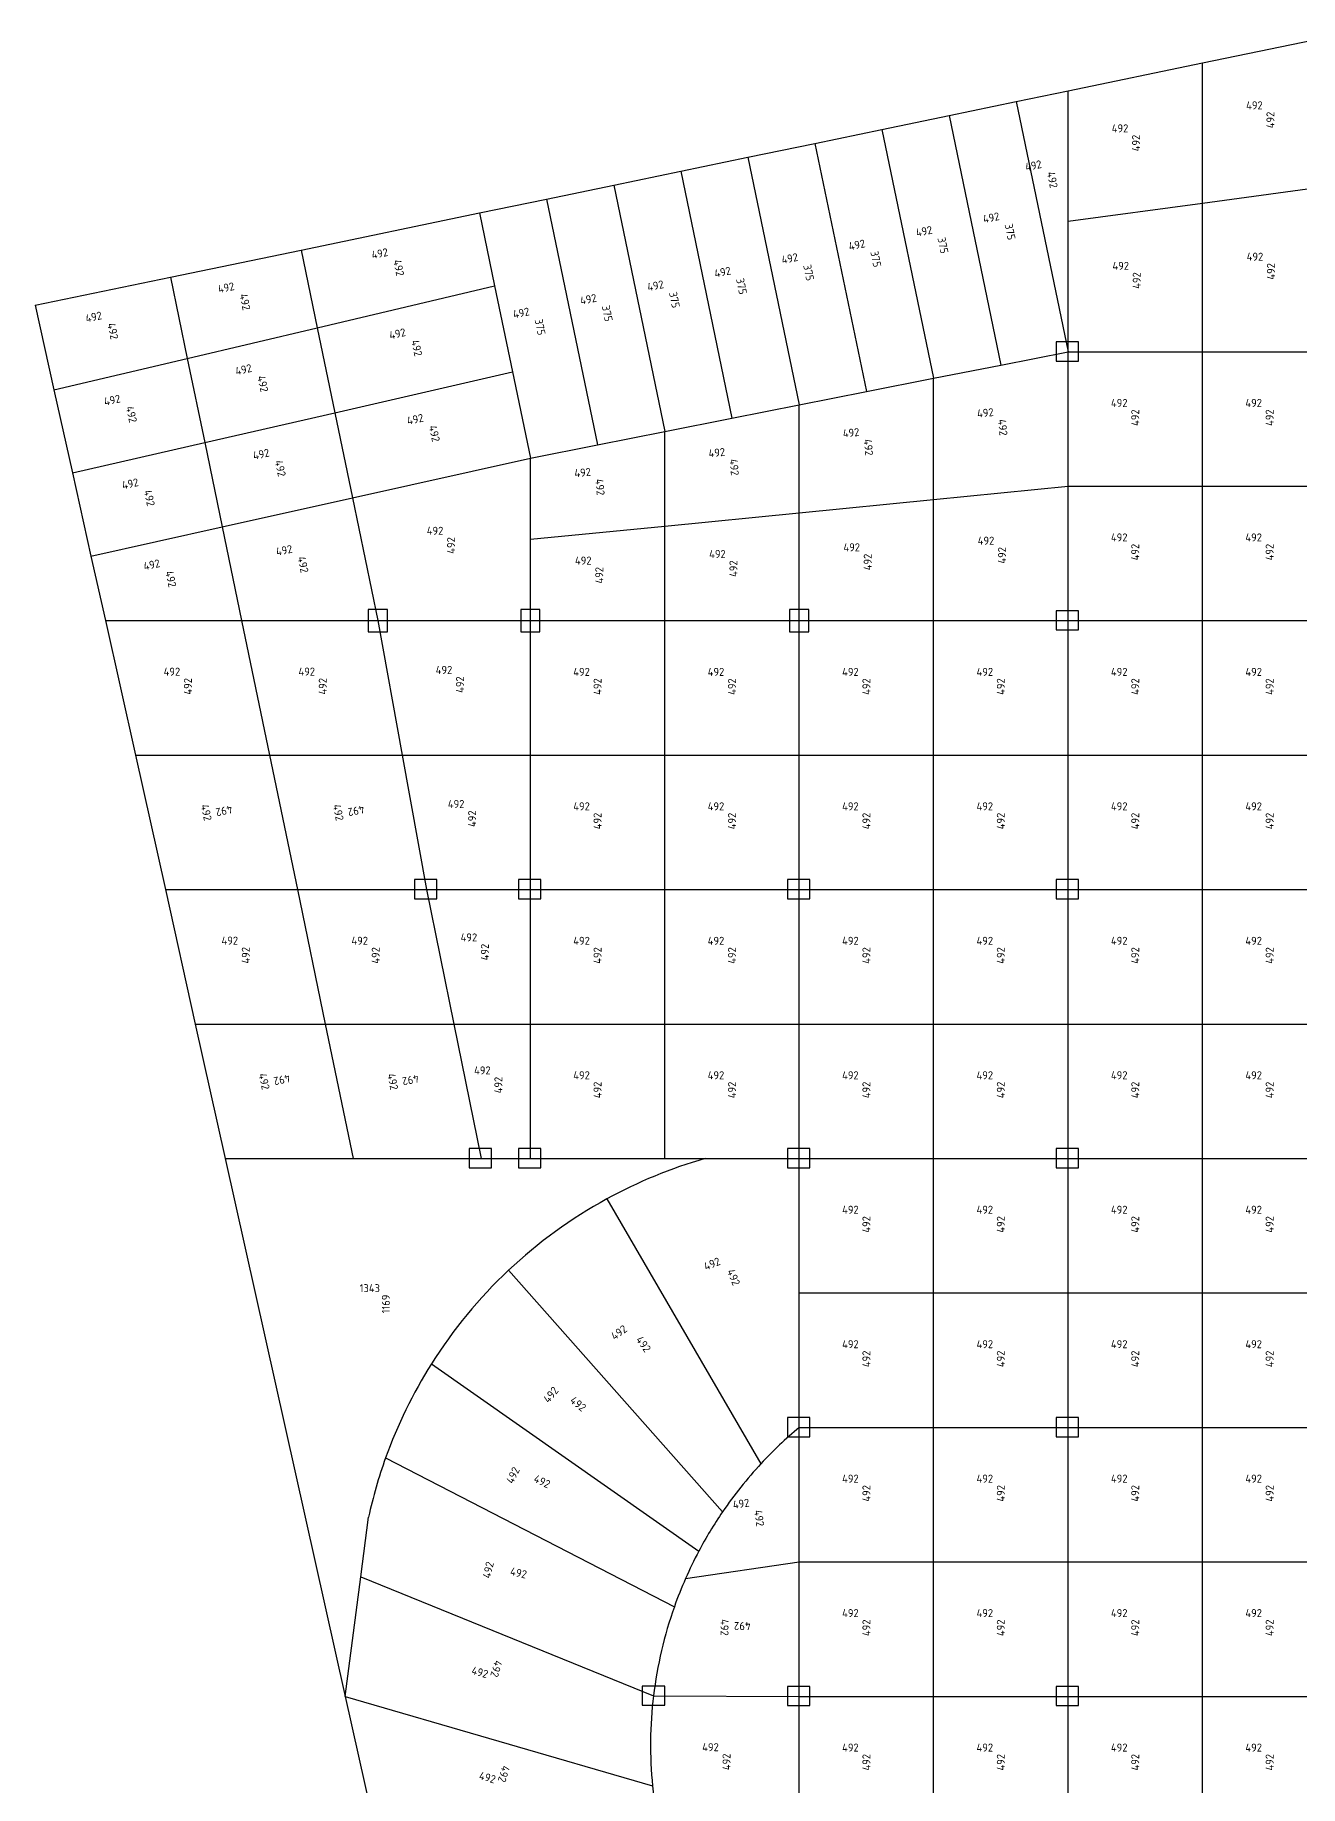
# Model space of a CAD drawing. Header units: millimetres. Extents: x -245177 to 1112891, y -1092030 to 122567.
# Drawn here: x 818110 to 857635, y 16233 to 70925 of the extents above; entities that cross this region are included whole.
import ezdxf
from ezdxf.enums import TextEntityAlignment as Align

# ---------------------------------------------------------------- set-up
doc = ezdxf.new("R2010")
doc.units = ezdxf.units.MM
doc.header["$MEASUREMENT"] = 0
for name, color, linetype in [('12', 2, 'Continuous'), ('dsg', 7, 'Continuous'), ('jiantu', 134, 'Continuous')]:
    doc.layers.add(name, color=color, linetype=linetype)
doc.styles.add('TrueTypeFont', font='yjkeng.shx', dxfattribs={"bigfont": 'yjkchn.shx'})

msp = doc.modelspace()

# ---------------------------------------------------------------- linework, layer by layer
at = {"layer": 'jiantu', "color": 94}
for p, q in [((854587, 70054), (858787, 70925)), ((850387, 69182), (854587, 70054)), ((848766, 68846), (850387, 69182)), ((844574, 67976), (846670, 68411)), ((846670, 68411), (848766, 68846)), ((842479, 67541), (844574, 67976)), ((840383, 67107), (842479, 67541)), ((838287, 66672), (840383, 67107)), ((834095, 65802), (836191, 66237)), ((836191, 66237), (838287, 66672)), ((831999, 65367), (834095, 65802)), ((826421, 64210), (831999, 65367)), ((822339, 63363), (826421, 64210)), ((818110, 62485), (822339, 63363)), ((818110, 62485), (818700, 59840)), ((848287, 60618), (850387, 61033)), ((844087, 59788), (846187, 60203)), ((846187, 60203), (848287, 60618)), ((818700, 59840), (819279, 57245)), ((841987, 59373), (844087, 59788)), ((839887, 58958), (841987, 59373)), ((835687, 58127), (837787, 58542)), ((837787, 58542), (839887, 58958)), ((833587, 57712), (835687, 58127)), ((819279, 57245), (819858, 54649)), ((819858, 54649), (820308, 52633)), ((820308, 52633), (821245, 48433)), ((821245, 48433), (822182, 44233)), ((822182, 44233), (823119, 40033)), ((823119, 40033), (824056, 35833)), ((824056, 35833), (827804, 19033)), ((839046, 35833), (841987, 35833)), ((828289, 22766), (828532, 24633)), ((827804, 19033), (828289, 22766)), ((827804, 19033), (828636, 15300))]:
    msp.add_line(p, q, dxfattribs=at)
at = {"layer": 'jiantu'}
for p, q in [((854587, 65678), (854587, 70054)), ((850387, 65108), (850387, 69182)), ((846670, 68411), (848287, 60618)), ((848766, 68846), (850387, 61033)), ((844574, 67976), (846187, 60203)), ((842479, 67541), (844087, 59788)), ((840383, 67107), (841987, 59373)), ((836191, 66237), (837787, 58542)), ((838287, 66672), (839887, 58958)), ((854587, 65678), (858787, 66248)), ((834095, 65802), (835687, 58127)), ((850387, 65108), (854587, 65678)), ((854587, 61033), (854587, 65678)), ((831999, 65367), (832471, 63091)), ((850387, 61033), (850387, 65108)), ((826421, 64210), (826924, 61782)), ((822339, 63363), (822866, 60824)), ((826924, 61782), (832471, 63091)), ((832471, 63091), (833029, 60402)), ((822866, 60824), (826924, 61782)), ((826924, 61782), (827475, 59127)), ((818700, 59840), (822866, 60824)), ((822866, 60824), (823411, 58194)), ((850387, 61033), (854587, 61033)), ((850387, 56833), (850387, 61033)), ((854587, 61033), (858787, 61033)), ((854587, 56833), (854587, 61033)), ((827475, 59127), (833029, 60402)), ((833029, 60402), (833587, 57712)), ((846187, 56418), (846187, 60203)), ((823411, 58194), (827475, 59127)), ((827475, 59127), (828026, 56472)), ((841987, 56003), (841987, 59373)), ((837787, 55588), (837787, 58542)), ((819279, 57245), (823411, 58194)), ((823411, 58194), (823957, 55564)), ((828026, 56472), (833587, 57712)), ((833587, 55173), (833587, 57712)), ((823957, 55564), (828026, 56472)), ((828026, 56472), (828823, 52633)), ((841987, 56003), (846187, 56418)), ((846187, 56418), (850387, 56833)), ((846187, 52633), (846187, 56418)), ((850387, 52633), (850387, 56833)), ((850387, 56833), (854587, 56833)), ((854587, 56833), (858787, 56833)), ((854587, 52633), (854587, 56833)), ((837787, 55588), (841987, 56003)), ((841987, 52633), (841987, 56003)), ((819858, 54649), (823957, 55564)), ((823957, 55564), (824565, 52633)), ((833587, 55173), (837787, 55588)), ((837787, 52633), (837787, 55588)), ((833587, 52633), (833587, 55173)), ((820308, 52633), (824565, 52633)), ((824565, 52633), (828823, 52633)), ((824565, 52633), (825437, 48433)), ((828823, 52633), (833587, 52633)), ((828823, 52633), (829581, 48433)), ((833587, 52633), (837787, 52633)), ((833587, 48433), (833587, 52633)), ((837787, 52633), (841987, 52633)), ((837787, 48433), (837787, 52633)), ((841987, 52633), (846187, 52633)), ((841987, 48433), (841987, 52633)), ((846187, 52633), (850387, 52633)), ((846187, 48433), (846187, 52633)), ((850387, 52633), (854587, 52633)), ((850387, 48433), (850387, 52633)), ((854587, 52633), (858787, 52633)), ((854587, 48433), (854587, 52633)), ((821245, 48433), (825437, 48433)), ((825437, 48433), (829581, 48433)), ((825437, 48433), (826308, 44233)), ((829581, 48433), (830340, 44233)), ((829581, 48433), (833587, 48433)), ((833587, 44233), (833587, 48433)), ((833587, 48433), (837787, 48433)), ((837787, 48433), (841987, 48433)), ((837787, 44233), (837787, 48433)), ((841987, 44233), (841987, 48433)), ((841987, 48433), (846187, 48433)), ((846187, 44233), (846187, 48433)), ((846187, 48433), (850387, 48433)), ((850387, 44233), (850387, 48433)), ((850387, 48433), (854587, 48433)), ((854587, 44233), (854587, 48433)), ((854587, 48433), (858787, 48433)), ((822182, 44233), (826308, 44233)), ((826308, 44233), (830340, 44233)), ((826308, 44233), (827180, 40033)), ((830340, 44233), (833587, 44233)), ((830340, 44233), (831193, 40033)), ((833587, 44233), (837787, 44233)), ((833587, 40033), (833587, 44233)), ((837787, 44233), (841987, 44233)), ((837787, 40033), (837787, 44233)), ((841987, 44233), (846187, 44233)), ((841987, 40033), (841987, 44233)), ((846187, 44233), (850387, 44233)), ((846187, 40033), (846187, 44233)), ((850387, 44233), (854587, 44233)), ((850387, 40033), (850387, 44233)), ((854587, 44233), (858787, 44233)), ((854587, 40033), (854587, 44233)), ((823119, 40033), (827180, 40033)), ((827180, 40033), (831193, 40033)), ((827180, 40033), (828051, 35834)), ((831193, 40033), (832046, 35835)), ((831193, 40033), (833587, 40033)), ((833587, 35833), (833587, 40033)), ((833587, 40033), (837787, 40033)), ((837787, 40033), (841987, 40033)), ((837787, 35833), (837787, 40033)), ((841987, 35833), (841987, 40033)), ((841987, 40033), (846187, 40033)), ((846187, 35833), (846187, 40033)), ((846187, 40033), (850387, 40033)), ((850387, 35833), (850387, 40033)), ((850387, 40033), (854587, 40033)), ((854587, 35833), (854587, 40033)), ((854587, 40033), (858787, 40033)), ((824056, 35833), (828051, 35834)), ((828051, 35834), (832046, 35835)), ((832046, 35835), (833587, 35833)), ((833587, 35833), (837787, 35833)), ((837787, 35833), (839046, 35833)), ((841987, 35833), (846187, 35833)), ((841987, 31633), (841987, 35833)), ((846187, 35833), (850387, 35833)), ((846187, 31633), (846187, 35833)), ((850387, 35833), (854587, 35833)), ((850387, 31633), (850387, 35833)), ((854587, 35833), (858787, 35833)), ((854587, 31633), (854587, 35833)), ((835972, 34568), (840793, 26300)), ((832905, 32341), (839594, 24798)), ((841987, 27433), (841987, 31633)), ((841987, 31633), (846187, 31633)), ((846187, 27433), (846187, 31633)), ((846187, 31633), (850387, 31633)), ((850387, 27433), (850387, 31633)), ((850387, 31633), (854587, 31633)), ((854587, 27433), (854587, 31633)), ((854587, 31633), (858787, 31633)), ((830495, 29417), (838849, 23565)), ((841987, 27433), (846187, 27433)), ((841987, 23233), (841987, 27433)), ((846187, 27433), (850387, 27433)), ((846187, 23233), (846187, 27433)), ((850387, 27433), (854587, 27433)), ((850387, 23233), (850387, 27433)), ((854587, 27433), (858787, 27433)), ((854587, 23233), (854587, 27433)), ((829063, 26478), (838087, 21833)), ((838437, 22713), (841987, 23233)), ((841987, 19033), (841987, 23233)), ((841987, 23233), (846187, 23233)), ((846187, 19033), (846187, 23233)), ((846187, 23233), (850387, 23233)), ((850387, 19033), (850387, 23233)), ((850387, 23233), (854587, 23233)), ((854587, 19033), (854587, 23233)), ((854587, 23233), (858787, 23233)), ((828289, 22766), (837435, 19053)), ((827804, 19033), (837405, 16233)), ((837435, 19053), (841987, 19033)), ((841987, 19033), (846187, 19033)), ((841987, 14833), (841987, 19033)), ((846187, 19033), (850387, 19033)), ((846187, 14833), (846187, 19033)), ((850387, 19033), (854587, 19033)), ((850387, 14833), (850387, 19033)), ((854587, 19033), (858787, 19033)), ((854587, 14833), (854587, 19033))]:
    msp.add_line(p, q, dxfattribs=at)
at = {"layer": 'jiantu', "color": 54}
for points in [[(850717, 61343), (850017, 61343), (850017, 60743), (850717, 60743)], [(829123, 52983), (828523, 52983), (828523, 52283), (829123, 52283)], [(833887, 52983), (833287, 52983), (833287, 52283), (833887, 52283)], [(842287, 52983), (841687, 52983), (841687, 52283), (842287, 52283)], [(850717, 52943), (850017, 52943), (850017, 52343), (850717, 52343)], [(830670, 44543), (829970, 44543), (829970, 43943), (830670, 43943)], [(833917, 44543), (833217, 44543), (833217, 43943), (833917, 43943)], [(842317, 44543), (841617, 44543), (841617, 43943), (842317, 43943)], [(850717, 44543), (850017, 44543), (850017, 43943), (850717, 43943)], [(832376, 36145), (831676, 36145), (831676, 35545), (832376, 35545)], [(833917, 36143), (833217, 36143), (833217, 35543), (833917, 35543)], [(842317, 36143), (841617, 36143), (841617, 35543), (842317, 35543)], [(850717, 36143), (850017, 36143), (850017, 35543), (850717, 35543)], [(842317, 27743), (841617, 27743), (841617, 27143), (842317, 27143)], [(850717, 27743), (850017, 27743), (850017, 27143), (850717, 27143)], [(837785, 19353), (837085, 19353), (837085, 18753), (837785, 18753)], [(842317, 19343), (841617, 19343), (841617, 18743), (842317, 18743)], [(850717, 19343), (850017, 19343), (850017, 18743), (850717, 18743)]]:
    msp.add_lwpolyline(points, close=True, dxfattribs=at)
at = {"layer": 'jiantu', "color": 94}
for centre, radius, start, end in [((843182, 21415), 14999, 106.0056, 118.7268), ((843182, 21415), 14999, 118.7268, 133.2442), ((843182, 21415), 14999, 133.2442, 147.7616), ((843182, 21415), 14999, 147.7616, 160.2725), ((850269, 17507), 12927, 129.8389, 137.139), ((843182, 21415), 14999, 160.2725, 167.6118), ((850269, 17507), 12927, 137.139, 145.6665), ((850269, 17507), 12927, 145.6665, 152.0533), ((850269, 17507), 12927, 152.0533, 156.2513), ((850269, 17507), 12927, 156.2513, 160.4494), ((850269, 17507), 12927, 160.4494, 173.1314), ((850269, 17507), 12927, 173.1314, 185.6568)]:
    msp.add_arc(centre, radius, start, end, dxfattribs=at)
at = {"layer": 'jiantu'}
msp.add_arc((850269, 17507), 12927, 185.6568, 192.014, dxfattribs=at)

# ---------------------------------------------------------------- texts
at = {"layer": '12', "color": 2, "linetype": 'Continuous', "style": 'TrueTypeFont'}
for p in [(856211, 68530), (852012, 67810), (856228, 63801), (852033, 63516), (851987, 59233), (856187, 59233), (830609, 55240), (847824, 54931), (851987, 55033), (856187, 55033), (839433, 54516), (843628, 54724), (835240, 54309), (822387, 50839), (826600, 50842), (830889, 50894), (835187, 50833), (839387, 50833), (843587, 50833), (847787, 50833), (851987, 50833), (856187, 50833), (831268, 46706), (835187, 46633), (839387, 46633), (843587, 46633), (847787, 46633), (851987, 46633), (856187, 46633), (824196, 42439), (828255, 42435), (831666, 42539), (835187, 42433), (839387, 42433), (843587, 42433), (847787, 42433), (851987, 42433), (856187, 42433), (832088, 38385), (835187, 38233), (839387, 38233), (843587, 38233), (847787, 38233), (851987, 38233), (856187, 38233), (843587, 34033), (847787, 34033), (851987, 34033), (856187, 34033), (843587, 29833), (847787, 29833), (851987, 29833), (856187, 29833), (843587, 25633), (847787, 25633), (851987, 25633), (856187, 25633), (843587, 21433), (847787, 21433), (851987, 21433), (856187, 21433), (839216, 17245), (843587, 17233), (847787, 17233), (851987, 17233), (856187, 17233)]:
    msp.add_text('492', height=250, dxfattribs=at).set_placement(p, align=Align.BOTTOM_CENTER)
for rotation, p in [(90, (856711, 68530)), (90, (852512, 67810)), (90, (852533, 63516)), (90, (856728, 63801)), (90, (852487, 59233)), (90, (856687, 59233)), (90, (831109, 55240)), (90, (844128, 54724)), (90, (848324, 54931)), (90, (852487, 55033)), (90, (856687, 55033)), (90, (835740, 54309)), (90, (839933, 54516)), (90, (831389, 50894)), (90, (822887, 50839)), (90, (827100, 50842)), (90, (835687, 50833)), (90, (839887, 50833)), (90, (844087, 50833)), (90, (848287, 50833)), (90, (852487, 50833)), (90, (856687, 50833)), (192.5762, (823766, 46638)), (191.7224, (827889, 46642)), (90, (831768, 46706)), (90, (835687, 46633)), (90, (839887, 46633)), (90, (844087, 46633)), (90, (848287, 46633)), (90, (852487, 46633)), (90, (856687, 46633)), (90, (824696, 42439)), (90, (828755, 42435)), (90, (832166, 42539)), (90, (835687, 42433)), (90, (839887, 42433)), (90, (844087, 42433)), (90, (848287, 42433)), (90, (852487, 42433)), (90, (856687, 42433)), (192.5762, (825574, 38238)), (191.7224, (829591, 38234)), (90, (832588, 38385)), (90, (835687, 38233)), (90, (839887, 38233)), (90, (844087, 38233)), (90, (848287, 38233)), (90, (852487, 38233)), (90, (856687, 38233)), (90, (844087, 34033)), (90, (848287, 34033)), (90, (852487, 34033)), (90, (856687, 34033)), (90, (844087, 29833)), (90, (848287, 29833)), (90, (852487, 29833)), (90, (856687, 29833)), (90, (844087, 25633)), (90, (848287, 25633)), (90, (852487, 25633)), (90, (856687, 25633)), (180, (839953, 21227)), (90, (844087, 21433)), (90, (848287, 21433)), (90, (852487, 21433)), (90, (856687, 21433)), (253.7419, (832452, 19645)), (90, (839716, 17245)), (90, (844087, 17233)), (90, (848287, 17233)), (90, (852487, 17233)), (90, (856687, 17233)), (253.7419, (832687, 16359))]:
    msp.add_text('492', height=250, rotation=rotation, dxfattribs=at).set_placement(p, align=Align.MIDDLE_RIGHT)
for rotation, p in [(11.722, (849346, 66652)), (11.722, (848027, 65025)), (11.722, (845929, 64600)), (11.722, (828923, 63904)), (11.722, (841733, 63750)), (11.722, (843831, 64175)), (11.722, (839635, 63325)), (11.7224, (824121, 62839)), (11.722, (837538, 62900)), (11.722, (833342, 62050)), (11.722, (835440, 62475)), (12.5762, (819987, 61925)), (12.9297, (829480, 61400)), (12.9297, (824671, 60280)), (12.9297, (820566, 59326)), (12.5762, (830034, 58727)), (5.6445, (847823, 58926)), (5.6445, (843628, 58304)), (12.5762, (825220, 57638)), (5.6445, (839433, 57682)), (12.5762, (821128, 56714)), (5.6445, (835240, 57061)), (11.722, (825935, 54634)), (12.5762, (821799, 54184)), (282.5762, (823268, 46595)), (281.7224, (827391, 46599)), (282.5762, (825076, 38195)), (281.7224, (829093, 38192)), (22.3662, (839340, 32358)), (35.9855, (836472, 30238)), (50.5029, (834381, 28326)), (64.0171, (833222, 25850)), (8.3294, (840201, 24854)), (76.7904, (832466, 22936)), (270, (839455, 21185)), (343.7419, (831955, 19593)), (343.7419, (832190, 16307))]:
    msp.add_text('492', height=250, rotation=rotation, dxfattribs=at).set_placement(p, align=Align.BOTTOM_CENTER)
for s, rotation, p in [('492', -78.278, (849846, 66654)), ('375', -78.278, (846429, 64602)), ('375', -78.278, (848527, 65027)), ('375', -78.278, (844331, 64177)), ('492', -78.278, (829423, 63906)), ('375', -78.278, (842233, 63752)), ('375', -78.278, (838038, 62902)), ('375', -78.278, (840135, 63327)), ('492', -78.2776, (824621, 62841)), ('375', -78.278, (835940, 62477)), ('492', -77.4238, (820487, 61927)), ('375', -78.278, (833842, 62052)), ('492', -77.0703, (829980, 61402)), ('492', -77.0703, (825171, 60282)), ('492', -77.0703, (821066, 59328)), ('492', -77.4238, (830534, 58729)), ('492', -84.3555, (848323, 58927)), ('492', -84.3555, (844128, 58305)), ('492', -77.4238, (825720, 57640)), ('492', -84.3555, (839933, 57683)), ('492', -84.3555, (835740, 57062)), ('492', -77.4238, (821628, 56716)), ('492', -77.4238, (822299, 54186)), ('492', -78.278, (826435, 54636)), ('492', -67.6338, (839840, 32361)), ('492', -54.0145, (836971, 30243)), ('492', -39.4971, (834881, 28334)), ('492', -25.9829, (833722, 25860)), ('492', -81.6706, (840701, 24855)), ('492', -13.2096, (832966, 22948))]:
    msp.add_text(s, height=250, rotation=rotation, dxfattribs=at).set_placement(p, align=Align.MIDDLE_LEFT)
at = {"layer": 'dsg', "color": 6, "linetype": 'Continuous', "style": 'TrueTypeFont'}
msp.add_text('1343', height=250, rotation=0.0139, dxfattribs=at).set_placement((828572, 31582), align=Align.BOTTOM_CENTER)
msp.add_text('1169', height=250, rotation=90.0139, dxfattribs=at).set_placement((829072, 31582), align=Align.MIDDLE_RIGHT)

doc.saveas('drawing.dxf')
